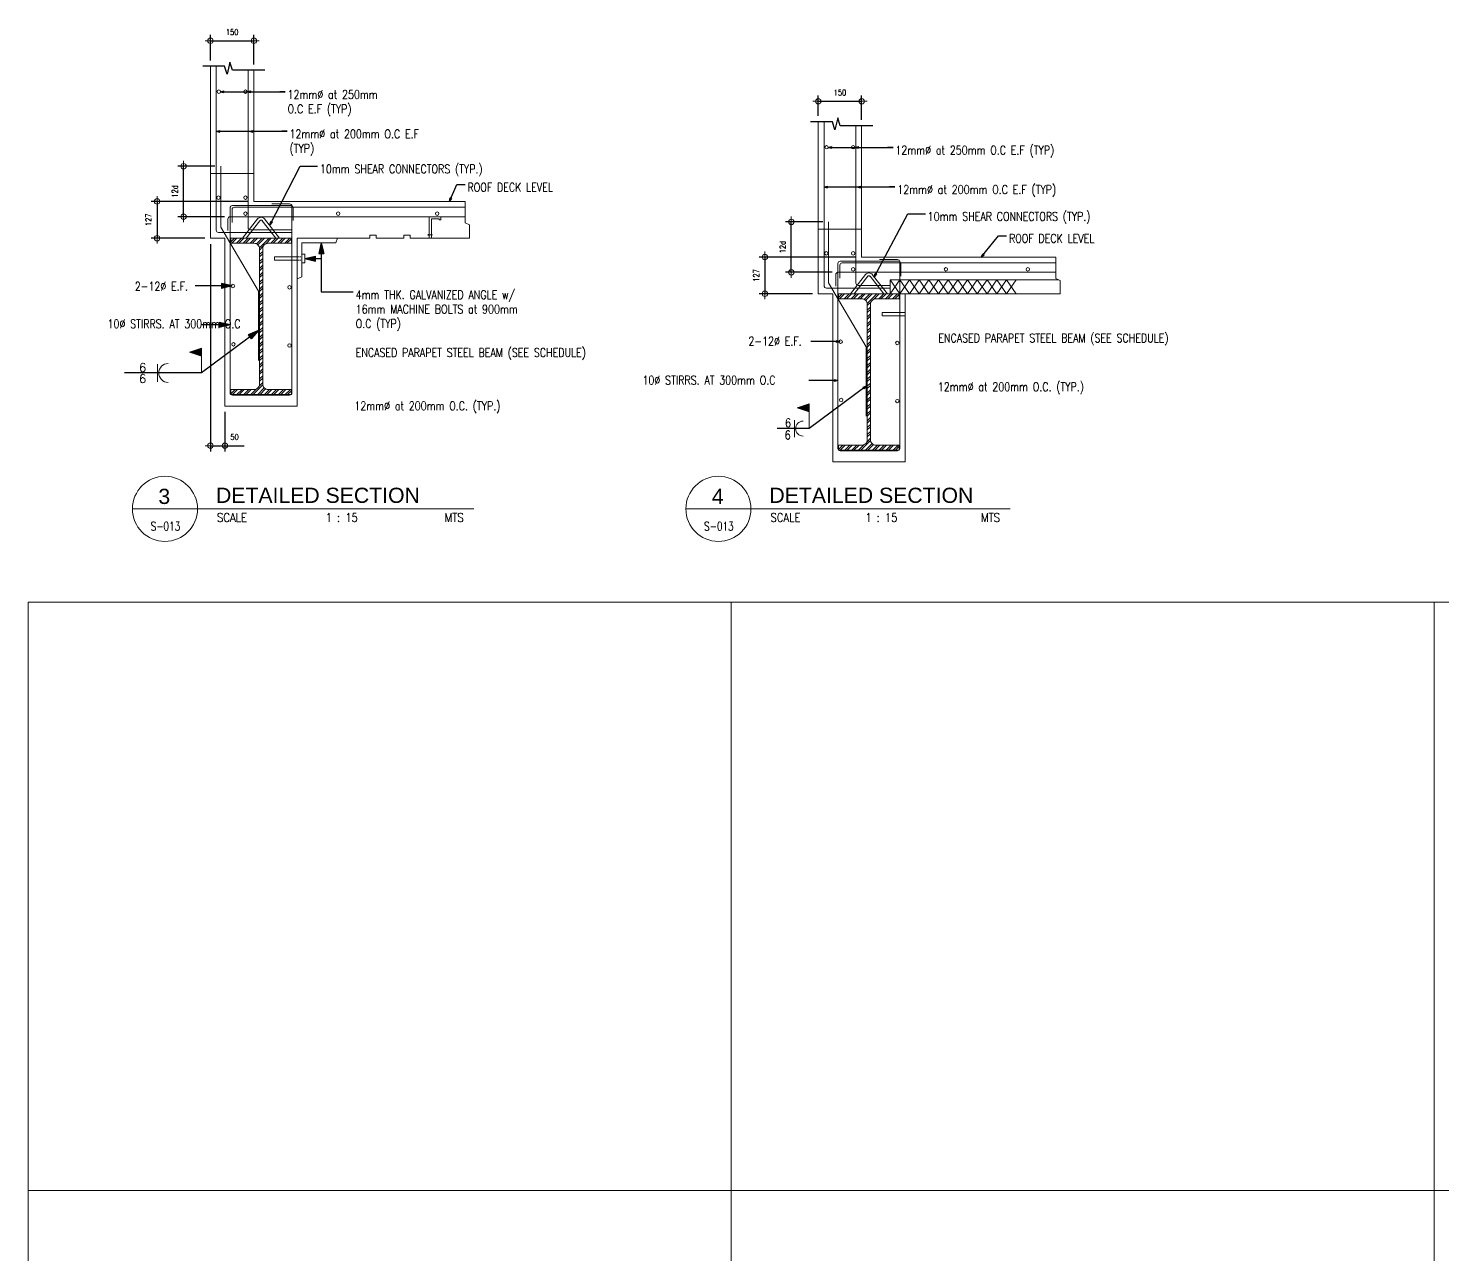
# Model space of a CAD drawing. Header units: millimetres. Extents: x 0 to 437400, y -7936 to 73710.
# Drawn here: x 14580 to 19470, y 7914 to 12153 of the extents above; entities that cross this region are included whole.
import ezdxf
from ezdxf.enums import TextEntityAlignment as Align

# ---------------------------------------------------------------- set-up
doc = ezdxf.new("R2010")
doc.units = ezdxf.units.MM
doc.header["$LTSCALE"] = 10
doc.header["$MEASUREMENT"] = 0
doc.linetypes.add('DASHED', pattern=[0.75, 0.5, -0.25])
doc.linetypes.add('PHANTOM2', pattern=[1.25, 0.625, -0.125, 0.125, -0.125, 0.125, -0.125])
for name, color, linetype, lineweight in [('S-ANNO-DIMS', 1, 'Continuous', 5), ('S-Anno-Symb', 143, 'PHANTOM2', 13), ('S-Anno-Text', 52, 'Continuous', 15), ('S-ANNO-WELD', 1, 'Continuous', 9), ('S-DETL-LN03', 3, 'Continuous', 9), ('S-DETL-PATT', 9, 'Continuous', 9), ('S-DETL-RBAR', 7, 'Continuous', 9)]:
    doc.layers.add(name, color=color, linetype=linetype, lineweight=lineweight)
doc.layers.add('S-DETL-GRID', color=62, linetype='Continuous', lineweight=9, plot=False)
doc.styles.add('1', font='simplex.shx', dxfattribs={"width": 0.8, "height": 20})
doc.styles.add('2', font='simplex.shx', dxfattribs={"width": 0.95, "height": 40})
doc.styles.add('40', font='simplex.shx', dxfattribs={"width": 0.8, "height": 20})
doc.styles.add('SHEETNAME', font='simplex.shx', dxfattribs={"width": 0.75, "height": 200})
doc.styles.add('TITLE1', font='HELV.shx', dxfattribs={"height": 500})
doc.dimstyles.new('ESCA15', dxfattribs={"dimtxt": 40, "dimasz": 0.25, "dimexe": 20, "dimexo": 20, "dimgap": 20, "dimtad": 1, "dimdec": 0, "dimrnd": 1, "dimdsep": 46, "dimtxsty": '40', "dimblk1": 'ESCADIM_ARW', "dimblk2": 'ESCADIM_ARW', "dimsah": 1, "dimcen": 50, "dimclrd": 256, "dimclre": 256, "dimclrt": 52, "dimadec": 0, "dimazin": 0, "dimtfac": 1, "dimtdec": 0, "dimtofl": 0, "dimtmove": 0, "dimatfit": 3, "dimldrblk": 'ESCADIM_ARW', "dimfxl": 1, "dimtolj": 1, "dimtzin": 0, "dimarcsym": 0})
doc.dimstyles.new('ESCA_ARW$7', dxfattribs={"dimtxt": 200, "dimasz": 1, "dimexe": 100, "dimexo": 100, "dimgap": 100, "dimtad": 1, "dimdec": 0, "dimrnd": 1, "dimdsep": 46, "dimtxsty": '1', "dimblk1": 'dim_arw', "dimblk2": 'dim_arw', "dimsah": 1, "dimcen": 50, "dimclrd": 1, "dimclre": 256, "dimclrt": 52, "dimadec": 0, "dimazin": 0, "dimtfac": 1, "dimtofl": 0, "dimtmove": 0, "dimatfit": 3, "dimldrblk": 'dim_arw', "dimfxl": 1, "dimtolj": 1, "dimtzin": 0, "dimarcsym": 0})

# ---------------------------------------------------------------- blocks, each defined once
blk = doc.blocks.new('dim_arw')
h = blk.add_hatch(color=256)
h.paths.add_polyline_path([(-126, 29), (0, 0), (-126, -29, -0.115681), (-133, 0, -0.115681)])
h.paths.add_polyline_path([(-249, 58), (-126, 29, 0.115681), (-133, 0, 0.115681), (-126, -29), (-249, -58)])
for p, q in [((0, 0), (-249, 58)), ((-249, 58), (-249, -58)), ((0, 0), (-249, -58))]:
    blk.add_line(p, q)
blk = doc.blocks.new('ESCADIM_ARW')
at = {"color": 9}
blk.add_line((75, 0), (-75, 0), dxfattribs=at)
blk.add_circle((0, 0), 37.5, dxfattribs=at)
blk = doc.blocks.new('*D25')
at = {"layer": 'Defpoints', "color": 0, "transparency": 16777216}
for p in [(15359.8, 11554.4), (15025.3, 11427.4), (15209.8, 11427.4)]:
    blk.add_point(p, dxfattribs=at)
at = {"layer": 'S-ANNO-DIMS', "lineweight": -2, "transparency": 16777216}
for p, q in [((15339.8, 11554.4), (15005.3, 11554.4)), ((15025.3, 11554.2), (15025.3, 11427.7)), ((15189.8, 11427.4), (15005.3, 11427.4))]:
    blk.add_line(p, q, dxfattribs=at)
at = {"layer": 'S-ANNO-DIMS', "lineweight": -2, "transparency": 16777216, "xscale": 0.25, "yscale": 0.25, "zscale": 0.25}
for p, rotation in [((15025.3, 11554.4), 90), ((15025.3, 11427.4), 270)]:
    blk.add_blockref('ESCADIM_ARW', p, dxfattribs=dict(at, rotation=rotation))
at = {"layer": 'S-ANNO-DIMS', "color": 52, "transparency": 16777216, "insert": (14995.3, 11490.9), "char_height": 20, "attachment_point": 5, "rotation": 90, "style": '40'}
blk.add_mtext('\\A1;127', dxfattribs=at)
blk = doc.blocks.new('*D26')
at = {"layer": 'Defpoints', "color": 0, "transparency": 16777216}
for p in [(15116.7, 11676.1), (15245.5, 11676.1), (15278.1, 11501.8)]:
    blk.add_point(p, dxfattribs=at)
at = {"layer": 'S-ANNO-DIMS', "lineweight": -2, "transparency": 16777216}
for p, q in [((15225.5, 11676.1), (15096.7, 11676.1)), ((15116.7, 11502), (15116.7, 11675.8)), ((15258.1, 11501.8), (15096.7, 11501.8))]:
    blk.add_line(p, q, dxfattribs=at)
at = {"layer": 'S-ANNO-DIMS', "lineweight": -2, "transparency": 16777216, "xscale": 0.25, "yscale": 0.25, "zscale": 0.25}
for p, rotation in [((15116.7, 11676.1), 90), ((15116.7, 11501.8), 270)]:
    blk.add_blockref('ESCADIM_ARW', p, dxfattribs=dict(at, rotation=rotation))
at = {"layer": 'S-ANNO-DIMS', "color": 52, "transparency": 16777216, "insert": (15086.7, 11588.9), "char_height": 20, "attachment_point": 5, "rotation": 90, "style": '40'}
blk.add_mtext('\\A1;12d', dxfattribs=at)
blk = doc.blocks.new('*D27')
at = {"layer": 'Defpoints', "color": 0, "transparency": 16777216}
for p in [(15209.8, 11427.4), (15259.8, 10847.1), (15259.8, 10710.3)]:
    blk.add_point(p, dxfattribs=at)
at = {"layer": 'S-ANNO-DIMS', "lineweight": -2, "transparency": 16777216}
for p, q in [((15209.8, 11407.4), (15209.8, 10690.3)), ((15259.8, 10827.1), (15259.8, 10690.3)), ((15210.1, 10710.3), (15259.6, 10710.3)), ((15259.8, 10710.3), (15326, 10710.3))]:
    blk.add_line(p, q, dxfattribs=at)
at = {"layer": 'S-ANNO-DIMS', "lineweight": -2, "transparency": 16777216, "xscale": 0.25, "yscale": 0.25, "zscale": 0.25, "rotation": 180}
blk.add_blockref('ESCADIM_ARW', (15209.8, 10710.3), dxfattribs=at)
at = {"layer": 'S-ANNO-DIMS', "lineweight": -2, "transparency": 16777216, "xscale": 0.25, "yscale": 0.25, "zscale": 0.25}
blk.add_blockref('ESCADIM_ARW', (15259.8, 10710.3), dxfattribs=at)
at = {"layer": 'S-ANNO-DIMS', "color": 52, "transparency": 16777216, "insert": (15293, 10740.3), "char_height": 20, "attachment_point": 5, "style": '40'}
blk.add_mtext('\\A1;50', dxfattribs=at)
blk = doc.blocks.new('*D28')
at = {"layer": 'Defpoints', "color": 0, "transparency": 16777216}
for p in [(15359.8, 12109.7), (15209.8, 12022), (15359.8, 12008.3)]:
    blk.add_point(p, dxfattribs=at)
at = {"layer": 'S-ANNO-DIMS', "lineweight": -2, "transparency": 16777216}
for p, q in [((15209.8, 12042), (15209.8, 12129.7)), ((15359.8, 12028.3), (15359.8, 12129.7)), ((15210.1, 12109.7), (15359.6, 12109.7))]:
    blk.add_line(p, q, dxfattribs=at)
at = {"layer": 'S-ANNO-DIMS', "lineweight": -2, "transparency": 16777216, "xscale": 0.25, "yscale": 0.25, "zscale": 0.25, "rotation": 180}
blk.add_blockref('ESCADIM_ARW', (15209.8, 12109.7), dxfattribs=at)
at = {"layer": 'S-ANNO-DIMS', "lineweight": -2, "transparency": 16777216, "xscale": 0.25, "yscale": 0.25, "zscale": 0.25}
blk.add_blockref('ESCADIM_ARW', (15359.8, 12109.7), dxfattribs=at)
at = {"layer": 'S-ANNO-DIMS', "color": 52, "transparency": 16777216, "insert": (15284.8, 12139.7), "char_height": 20, "attachment_point": 5, "style": '40'}
blk.add_mtext('\\A1;150', dxfattribs=at)
blk = doc.blocks.new('*D29')
at = {"layer": 'Defpoints', "color": 0, "transparency": 16777216}
for p in [(17461.1, 11362.2), (17126.5, 11235.2), (17311.1, 11235.2)]:
    blk.add_point(p, dxfattribs=at)
at = {"layer": 'S-ANNO-DIMS', "lineweight": -2, "transparency": 16777216}
for p, q in [((17441.1, 11362.2), (17106.5, 11362.2)), ((17126.5, 11361.9), (17126.5, 11235.4)), ((17291.1, 11235.2), (17106.5, 11235.2))]:
    blk.add_line(p, q, dxfattribs=at)
at = {"layer": 'S-ANNO-DIMS', "lineweight": -2, "transparency": 16777216, "xscale": 0.25, "yscale": 0.25, "zscale": 0.25}
for p, rotation in [((17126.5, 11362.2), 90), ((17126.5, 11235.2), 270)]:
    blk.add_blockref('ESCADIM_ARW', p, dxfattribs=dict(at, rotation=rotation))
at = {"layer": 'S-ANNO-DIMS', "color": 52, "transparency": 16777216, "insert": (17096.5, 11298.7), "char_height": 20, "attachment_point": 5, "rotation": 90, "style": '40'}
blk.add_mtext('\\A1;127', dxfattribs=at)
blk = doc.blocks.new('*D30')
at = {"layer": 'Defpoints', "color": 0, "transparency": 16777216}
for p in [(17218, 11483.8), (17346.7, 11483.8), (17379.3, 11309.5)]:
    blk.add_point(p, dxfattribs=at)
at = {"layer": 'S-ANNO-DIMS', "lineweight": -2, "transparency": 16777216}
for p, q in [((17326.7, 11483.8), (17198, 11483.8)), ((17218, 11309.8), (17218, 11483.5)), ((17359.3, 11309.5), (17198, 11309.5))]:
    blk.add_line(p, q, dxfattribs=at)
at = {"layer": 'S-ANNO-DIMS', "lineweight": -2, "transparency": 16777216, "xscale": 0.25, "yscale": 0.25, "zscale": 0.25}
for p, rotation in [((17218, 11483.8), 90), ((17218, 11309.5), 270)]:
    blk.add_blockref('ESCADIM_ARW', p, dxfattribs=dict(at, rotation=rotation))
at = {"layer": 'S-ANNO-DIMS', "color": 52, "transparency": 16777216, "insert": (17188, 11396.7), "char_height": 20, "attachment_point": 5, "rotation": 90, "style": '40'}
blk.add_mtext('\\A1;12d', dxfattribs=at)
blk = doc.blocks.new('*D31')
at = {"layer": 'Defpoints', "color": 0, "transparency": 16777216}
for p in [(17461.1, 11900.6), (17311.1, 11829.8), (17461.1, 11816)]:
    blk.add_point(p, dxfattribs=at)
at = {"layer": 'S-ANNO-DIMS', "lineweight": -2, "transparency": 16777216}
for p, q in [((17311.1, 11849.8), (17311.1, 11920.6)), ((17311.3, 11900.6), (17460.8, 11900.6)), ((17461.1, 11836), (17461.1, 11920.6))]:
    blk.add_line(p, q, dxfattribs=at)
at = {"layer": 'S-ANNO-DIMS', "lineweight": -2, "transparency": 16777216, "xscale": 0.25, "yscale": 0.25, "zscale": 0.25, "rotation": 180}
blk.add_blockref('ESCADIM_ARW', (17311.1, 11900.6), dxfattribs=at)
at = {"layer": 'S-ANNO-DIMS', "lineweight": -2, "transparency": 16777216, "xscale": 0.25, "yscale": 0.25, "zscale": 0.25}
blk.add_blockref('ESCADIM_ARW', (17461.1, 11900.6), dxfattribs=at)
at = {"layer": 'S-ANNO-DIMS', "color": 52, "transparency": 16777216, "insert": (17386.1, 11930.6), "char_height": 20, "attachment_point": 5, "style": '40'}
blk.add_mtext('\\A1;150', dxfattribs=at)
blk = doc.blocks.new('*U8')
at = {"layer": 'S-ANNO-WELD'}
blk.add_line((0, 0), (0, 0.225), dxfattribs=at)
blk.add_lwpolyline([(0, 0.182), (0, 0.268), (-0.13, 0.225), (0, 0.182)], dxfattribs=at)
blk.add_solid([(0, 0.182), (-0.13, 0.225), (0, 0.268)], dxfattribs=at)

msp = doc.modelspace()

# ---------------------------------------------------------------- hatches: boundary and pattern name
at = {"layer": 'S-DETL-PATT'}
h = msp.add_hatch(dxfattribs=at)
h.set_pattern_fill('ANSI32', color=256, scale=45, style=0)
h.set_pattern_definition([(45, (-39000.509, 4768.235), (-11.932427, 11.932427), []), (45, (-38992.554, 4768.235), (-11.932427, 11.932427), [])])
h.paths.add_polyline_path([(15379.39248, 11390.92821), (15379.39248, 10923.65776, -0.4142135624), (15360.27898, 10904.54426), (15279.82448, 10904.54426), (15279.82448, 10887.75181, 0.0270579363), (15280.44149, 10887.14526), (15384.85348, 10887.14526), (15488.7577, 10887.14526, 0.0520369959), (15489.88248, 10888.36705), (15489.88248, 10904.54426), (15409.42798, 10904.54426, -0.4142135624), (15390.31448, 10923.65776), (15390.31448, 11390.92821, -0.4142135624), (15409.42798, 11410.04171), (15489.88248, 11410.04171), (15489.88248, 11427.44071), (15279.82448, 11427.44071), (15279.82448, 11410.04171), (15360.27898, 11410.04171, -0.4142135624)])
h = msp.add_hatch(dxfattribs=at)
h.set_pattern_fill('ANSI32', color=256, scale=45, style=0)
h.set_pattern_definition([(45, (-36899.25, 4575.974), (-11.932427, 11.932427), []), (45, (-36891.295, 4575.974), (-11.932427, 11.932427), [])])
h.paths.add_polyline_path([(17480.65149, 11198.6671), (17480.65149, 10731.39665, -0.4142135624), (17461.53799, 10712.28315), (17381.08349, 10712.28315), (17381.08349, 10695.49069, 0.0270579363), (17381.70051, 10694.88415), (17486.11249, 10694.88415), (17590.01671, 10694.88415, 0.0520369959), (17591.14149, 10696.10593), (17591.14149, 10712.28315), (17510.68699, 10712.28315, -0.4142135624), (17491.57349, 10731.39665), (17491.57349, 11198.6671, -0.4142135624), (17510.68699, 11217.7806), (17591.14149, 11217.7806), (17591.14149, 11235.1796), (17381.08349, 11235.1796), (17381.08349, 11217.7806), (17461.53799, 11217.7806, -0.4142135624)])

# ---------------------------------------------------------------- linework, layer by layer
at = {"color": 1}
for points in [[(15398.30561, 12008.29023), (15286.13657, 12008.29023), (15277.08338, 12035.7722), (15267.7078, 11994.54924), (15258.6546, 12022.03122), (15183.08408, 12022.03122)], [(17499.56462, 11816.02911), (17387.39559, 11816.02911), (17378.34239, 11843.51109), (17368.96681, 11802.28812), (17359.91361, 11829.7701), (17284.34309, 11829.7701)]]:
    msp.add_lwpolyline(points, dxfattribs=at)
at = {"layer": 'S-Anno-Text'}
for p, q in [((15209.82448, 12022.03122), (15209.82448, 11427.44071)), ((15359.82448, 12008.29023), (15359.82448, 11554.44071)), ((17311.08349, 11829.7701), (17311.08349, 11235.1796)), ((17461.08349, 11816.02911), (17461.08349, 11362.1796)), ((15359.82448, 11650.65855), (15209.82448, 11650.65855)), ((15359.82448, 11554.44071), (16090.91654, 11554.44071)), ((15209.82448, 11427.44071), (15209.82448, 11498.58817)), ((15965.85565, 11501.78217), (16006.39701, 11501.78217)), ((15965.85565, 11427.44071), (15965.85565, 11501.78217)), ((15973.58318, 11494.70097), (15999.98378, 11494.70097)), ((15973.58318, 11427.44071), (15973.58318, 11494.70097)), ((15999.98378, 11490.66265), (15999.98378, 11494.70097)), ((16006.39701, 11501.78217), (16006.39701, 11490.66265)), ((16006.39701, 11490.66265), (15999.98378, 11490.66265)), ((17461.08349, 11458.39743), (17311.08349, 11458.39743)), ((15209.82448, 11427.44071), (15259.82448, 11427.44071)), ((15259.82448, 11427.44071), (15259.82448, 10847.14526)), ((15359.82448, 11427.44071), (15489.88248, 11427.44071)), ((15509.88248, 11427.44071), (15760.25072, 11427.44071)), ((15509.88248, 10847.14526), (15509.88248, 11427.44071)), ((15525.88248, 11411.44071), (15642.78539, 11411.44071)), ((15525.88248, 11294.49393), (15525.88248, 11411.44071)), ((15642.78539, 11411.44071), (15649.3546, 11427.44071)), ((15760.25072, 11437.44071), (15760.25072, 11427.44071)), ((15760.25072, 11437.44071), (15782.28974, 11437.44071)), ((15782.28974, 11437.44071), (15782.28974, 11427.44071)), ((15782.28974, 11427.44071), (15878.66586, 11427.44071)), ((15878.66586, 11437.44071), (15878.66586, 11427.44071)), ((15878.66586, 11437.44071), (15900.70488, 11437.44071)), ((15900.70488, 11437.44071), (15900.70488, 11427.44071)), ((15900.70488, 11427.44071), (16105.74352, 11427.44071)), ((15962.83575, 11441.36555), (15962.83575, 11436.91079)), ((15962.83575, 11439.13817), (15977.17506, 11439.13817)), ((15509.88248, 11362.7329), (15430.987, 11362.7329)), ((15430.987, 11362.7329), (15430.987, 11351.47469)), ((15430.987, 11351.47469), (15509.88248, 11351.47469)), ((15525.88248, 11372.34506), (15535.60731, 11372.34506)), ((15535.60731, 11372.34506), (15535.60731, 11341.86254)), ((17461.08349, 11362.1796), (18132.80678, 11362.1796)), ((15525.88248, 11341.86254), (15535.60731, 11341.86254)), ((17311.08349, 11235.1796), (17311.08349, 11306.32705)), ((15509.88248, 11286.45064), (15525.88248, 11294.49393)), ((17559.18853, 11235.1796), (17559.18853, 11283.81555)), ((17559.18853, 11283.81555), (18142.42132, 11283.81555)), ((17311.08349, 11235.1796), (17361.08349, 11235.1796)), ((17361.08349, 11235.1796), (17361.08349, 10654.88415)), ((17461.08349, 11235.1796), (17591.14149, 11235.1796)), ((17611.14149, 10654.88415), (17611.14149, 11235.1796)), ((17611.14149, 11170.47179), (17532.24601, 11170.47179)), ((17532.24601, 11170.47179), (17532.24601, 11159.21358)), ((17532.24601, 11159.21358), (17611.14149, 11159.21358)), ((15259.82448, 10847.14526), (15509.88248, 10847.14526)), ((17361.08349, 10654.88415), (17611.14149, 10654.88415))]:
    msp.add_line(p, q, dxfattribs=at)
at = {"layer": 'S-Anno-Text', "color": 1}
for p, q in [((16090.91654, 11554.44071), (16090.91654, 11480.50591)), ((16090.91654, 11480.50591), (16105.74352, 11473.6754)), ((16105.74352, 11473.6754), (16105.74352, 11427.44071)), ((18132.80678, 11362.1796), (18132.80678, 11288.24479)), ((18132.80678, 11288.24479), (18147.63376, 11281.41428)), ((18147.63376, 11281.41428), (18147.63376, 11235.1796)), ((14940.01011, 10491.97768), (16120.2409, 10491.97768)), ((16853.34968, 10491.97768), (17974.37278, 10491.97768))]:
    msp.add_line(p, q, dxfattribs=at)
at = {"layer": 'S-Anno-Text', "linetype": 'DASHED'}
for p, q in [((15509.88248, 11362.7329), (15525.88248, 11362.7329)), ((15509.88248, 11351.47469), (15525.88248, 11351.47469))]:
    msp.add_line(p, q, dxfattribs=at)
at = {"layer": 'S-Anno-Text'}
for points in [[(17592.72521, 11235.1796), (18001.96389, 11235.1796)], [(18001.96389, 11235.1796), (18147.63376, 11235.1796)]]:
    msp.add_lwpolyline(points, dxfattribs=at)
at = {"layer": 'S-Anno-Text', "color": 1}
for centre in [(15052.51011, 10491.97768), (16965.84968, 10491.97768)]:
    msp.add_circle(centre, 112.5, dxfattribs=at)
at = {"layer": 'S-ANNO-WELD'}
for p, q in [((15026.18341, 10992.18618), (15026.18341, 10961.64215)), ((15026.18341, 10931.09813), (15026.18341, 10961.64215)), ((17229.02081, 10799.05587), (17229.02081, 10769.38104)), ((17229.02081, 10739.70621), (17229.02081, 10769.38104))]:
    msp.add_line(p, q, dxfattribs=at)
for centre, radius in [((15063.77562, 10961.64215), 32.65286), ((17258.50456, 10769.38104), 25.83281)]:
    msp.add_arc(centre, radius, 90, 270, dxfattribs=at)
at = {"layer": 'S-DETL-GRID'}
for p, q in [((17010, 10169.99998), (17010, 0)), ((19440, 10169.99998), (19440, 0)), ((29160, 8135.99999), (14580, 8135.99999))]:
    msp.add_line(p, q, dxfattribs=at)
msp.add_lwpolyline([(14580, 10169.99998), (29160, 10169.99998), (29160, 0), (14580, 0)], close=True, dxfattribs=at)
at = {"layer": 'S-DETL-LN03'}
for points in [[(15384.85348, 10887.14526), (15279.82448, 10887.14526), (15279.82448, 10904.54426), (15360.27898, 10904.54426, 0.4142135624), (15379.39248, 10923.65776), (15379.39248, 11390.92821, 0.4142135624), (15360.27898, 11410.04171), (15279.82448, 11410.04171), (15279.82448, 11427.44071), (15489.88248, 11427.44071), (15489.88248, 11410.04171), (15409.42798, 11410.04171, 0.4142135624), (15390.31448, 11390.92821), (15390.31448, 10923.65776, 0.4142135624), (15409.42798, 10904.54426), (15489.88248, 10904.54426), (15489.88248, 10887.14526), (15384.85348, 10887.14526)], [(17486.11249, 10694.88415), (17381.08349, 10694.88415), (17381.08349, 10712.28315), (17461.53799, 10712.28315, 0.4142135624), (17480.65149, 10731.39665), (17480.65149, 11198.6671, 0.4142135624), (17461.53799, 11217.7806), (17381.08349, 11217.7806), (17381.08349, 11235.1796), (17591.14149, 11235.1796), (17591.14149, 11217.7806), (17510.68699, 11217.7806, 0.4142135624), (17491.57349, 11198.6671), (17491.57349, 10731.39665, 0.4142135624), (17510.68699, 10712.28315), (17591.14149, 10712.28315), (17591.14149, 10694.88415), (17486.11249, 10694.88415)]]:
    msp.add_lwpolyline(points, format="xyb", dxfattribs=at)
at = {"layer": 'S-DETL-PATT'}
for p, q in [((17559.18853, 11283.81555), (17592.72521, 11235.1796)), ((17559.18853, 11235.1796), (17592.72521, 11283.81555)), ((17592.72521, 11283.81555), (17626.26188, 11235.1796)), ((17592.72521, 11235.1796), (17626.26188, 11283.81555)), ((17626.26188, 11283.81555), (17659.79855, 11235.1796)), ((17626.26188, 11235.1796), (17659.79855, 11283.81555)), ((17659.79855, 11283.81555), (17693.33523, 11235.1796)), ((17659.79855, 11235.1796), (17693.33523, 11283.81555)), ((17693.33523, 11283.81555), (17726.8719, 11235.1796)), ((17693.33523, 11235.1796), (17726.8719, 11283.81555)), ((17726.8719, 11283.81555), (17760.40857, 11235.1796)), ((17726.8719, 11235.1796), (17760.40857, 11283.81555)), ((17760.40857, 11283.81555), (17793.94525, 11235.1796)), ((17760.40857, 11235.1796), (17793.94525, 11283.81555)), ((17793.94525, 11283.81555), (17827.48192, 11235.1796)), ((17793.94525, 11235.1796), (17827.48192, 11283.81555)), ((17827.48192, 11283.81555), (17861.01859, 11235.1796)), ((17827.48192, 11235.1796), (17861.01859, 11283.81555)), ((17861.01859, 11283.81555), (17894.55527, 11235.1796)), ((17861.01859, 11235.1796), (17894.55527, 11283.81555)), ((17894.55527, 11283.81555), (17928.09194, 11235.1796)), ((17894.55527, 11235.1796), (17928.09194, 11283.81555)), ((17928.09194, 11283.81555), (17961.62861, 11235.1796)), ((17928.09194, 11235.1796), (17961.62861, 11283.81555)), ((17961.62861, 11283.81555), (17995.16529, 11235.1796)), ((17961.62861, 11235.1796), (17995.16529, 11283.81555))]:
    msp.add_line(p, q, dxfattribs=at)
at = {"layer": 'S-DETL-RBAR'}
for p, q in [((15229.82448, 12022.03122), (15229.82448, 11455.44071)), ((15339.82448, 12008.29023), (15339.82448, 11464.61684)), ((17331.08349, 11829.7701), (17331.08349, 11263.1796)), ((17441.08349, 11816.02911), (17441.08349, 11272.35572)), ((15245.48923, 11676.05163), (15245.48923, 11465.3243)), ((15483.4662, 11546.13389), (15422.10879, 11546.13389)), ((15270.06883, 11493.78217), (15270.06883, 11454.49505)), ((15277.733, 11532.15161), (15277.733, 10893.14526)), ((15278.06883, 11501.78217), (16090.91654, 11501.78217)), ((15284.54557, 11526.44071), (15284.54557, 11481.23161)), ((15285.733, 11540.15161), (15487.27528, 11540.15161)), ((15292.54557, 11534.44071), (16090.91654, 11534.44071)), ((15372.94289, 11494.14355), (15320.91949, 11427.44071)), ((15491.4662, 10893.14526), (15491.4662, 11538.13389)), ((15495.27528, 11532.15161), (15495.27528, 11488.7872)), ((15237.82448, 11447.44071), (15489.88248, 11447.44071)), ((15245.48923, 11465.3243), (15375.46906, 11244.56517)), ((15380.82819, 11487.99359), (15333.60132, 11427.44071)), ((15347.82448, 11456.61684), (15489.88248, 11456.61684)), ((17346.74824, 11483.79052), (17346.74824, 11273.06318)), ((17386.99201, 11347.8905), (17588.5343, 11347.8905)), ((17584.72521, 11353.87278), (17523.3678, 11353.87278)), ((17592.72521, 10700.88415), (17592.72521, 11345.87278)), ((17371.32785, 11301.52106), (17371.32785, 11262.23394)), ((17378.99201, 11339.8905), (17378.99201, 10700.88415)), ((17379.32785, 11309.52106), (18132.80678, 11309.52106)), ((17385.80458, 11334.1796), (17385.80458, 11288.97049)), ((17393.80458, 11342.1796), (18132.80678, 11342.1796)), ((17474.2019, 11301.88244), (17422.1785, 11235.1796)), ((17596.5343, 11339.8905), (17596.5343, 11296.52609)), ((17339.08349, 11255.1796), (17559.18853, 11255.1796)), ((17346.74824, 11273.06318), (17476.72807, 11052.30406)), ((17482.0872, 11295.73248), (17434.86033, 11235.1796)), ((17449.08349, 11264.35572), (17559.18853, 11264.35572)), ((15375.46906, 11244.56517), (15375.46906, 11004.31062)), ((17476.72807, 11052.30406), (17476.72807, 10812.0495)), ((15285.733, 10885.14526), (15483.4662, 10885.14526)), ((17386.99201, 10692.88415), (17584.72521, 10692.88415))]:
    msp.add_line(p, q, dxfattribs=at)
for points in [[(15396.76406, 11494.14355), (15448.78746, 11427.44071)], [(15388.87876, 11487.99359), (15436.10563, 11427.44071)], [(17498.02307, 11301.88244), (17550.04647, 11235.1796)], [(17490.13778, 11295.73248), (17537.36465, 11235.1796)]]:
    msp.add_lwpolyline(points, dxfattribs=at)
for centre in [(15238.66894, 11934.01504), (15330.7236, 11934.01504), (17339.92795, 11741.75392), (17431.98261, 11741.75392), (15237.42978, 11567.54208), (15330.7236, 11567.54208), (15330.7236, 11512.24949), (15651.20364, 11512.24949), (15993.60521, 11512.24949), (17338.68879, 11375.28097), (17431.98261, 11375.28097), (17431.98261, 11319.98838), (17752.46265, 11319.98838), (18035.49545, 11319.98838), (15287.27322, 11262.08676), (15483.11101, 11257.72861), (15289.23024, 11060.84551), (15483.13542, 11056.73757), (17388.53224, 11069.82564), (17584.37002, 11065.46749), (17390.48926, 10868.58439), (17584.39443, 10864.47645)]:
    msp.add_circle(centre, 6, dxfattribs=at)
for centre, radius, start, end in [((15483.4662, 11538.13389), 8, 0, 90), ((15278.06883, 11493.78217), 8, 90, 180), ((15285.733, 11532.15161), 8, 90, 180), ((15292.54557, 11526.44071), 8, 90, 180), ((15384.85348, 11484.38257), 15.39932, 36.5679383, 143.4320617), ((15487.27528, 11532.15161), 8, 0, 90), ((15237.82448, 11455.44071), 8, 180, 270), ((15347.82448, 11464.61684), 8, 180, 270), ((15384.85348, 11484.38257), 5.39932, 36.5679383, 143.4320617), ((17386.99201, 11339.8905), 8, 90, 180), ((17584.72521, 11345.87278), 8, 0, 90), ((17588.5343, 11339.8905), 8, 0, 90), ((17379.32785, 11301.52106), 8, 90, 180), ((17393.80458, 11334.1796), 8, 90, 180), ((17486.11249, 11292.12145), 15.39932, 36.5679383, 143.4320617), ((17486.11249, 11292.12145), 5.39932, 36.5679383, 143.4320617), ((17339.08349, 11263.1796), 8, 180, 270), ((17449.08349, 11272.35572), 8, 180, 270), ((15285.733, 10893.14526), 8, 180, 270), ((15483.4662, 10893.14526), 8, 270, 0), ((17386.99201, 10700.88415), 8, 180, 270), ((17584.72521, 10700.88415), 8, 270, 0)]:
    msp.add_arc(centre, radius, start, end, dxfattribs=at)

# ---------------------------------------------------------------- block references
at = {"layer": 'S-ANNO-WELD', "xscale": 320.0000000000146, "yscale": 320.0000000000146, "zscale": 320.0000000000146}
for p in [(15178.55099, 10961.64215), (17279.81, 10769.38104)]:
    msp.add_blockref('*U8', p, dxfattribs=at)

# ---------------------------------------------------------------- texts
at = {"layer": 'S-Anno-Symb', "insert": (15476.43371, 11939.10195), "char_height": 30, "width": 393.1978402, "attachment_point": 1, "style": '1'}
msp.add_mtext('12mm%%C at 250mm O.C E.F (TYP)', dxfattribs=at)
at = {"layer": 'S-Anno-Text', "color": 5, "style": 'TITLE1'}
for p in [(15228.91904, 10512.67098), (17142.25861, 10512.67098)]:
    msp.add_text('DETAILED SECTION ', height=52.5, dxfattribs=at).set_placement(p)
for s, p in [('3', (15050.14365, 10508.96965)), ('4', (16963.48322, 10508.96965))]:
    msp.add_text(s, height=52.5, dxfattribs=at).set_placement(p, align=Align.CENTER)
at = {"layer": 'S-Anno-Text', "style": '2', "width": 0.85}
for p in [(15232.51011, 10446.97768), (17145.84968, 10446.97768)]:
    msp.add_text('SCALE', height=30, dxfattribs=at).set_placement(p)
at = {"layer": 'S-Anno-Text'}
for s, style, width, p in [('1 : 15', '2', 0.85, (15663.65075, 10446.97768)), ('1 : 15', '2', 0.85, (17529.15963, 10446.97768)), ('S-013', 'SHEETNAME', 0.75, (15054.14322, 10416.97768)), ('S-013', 'SHEETNAME', 0.75, (16967.48279, 10416.97768))]:
    msp.add_text(s, height=30, dxfattribs=dict(at, style=style, width=width)).set_placement(p, align=Align.CENTER)
at = {"layer": 'S-Anno-Text', "style": '2', "width": 0.85}
for p in [(16085.24516, 10446.97768), (17939.37703, 10446.97768)]:
    msp.add_text('MTS', height=30, dxfattribs=at).set_placement(p, align=Align.RIGHT)
at = {"layer": 'S-Anno-Text', "char_height": 30, "attachment_point": 1}
for s, insert, width, style in [('12mm%%C at 200mm O.C E.F (TYP)', (15483.1445, 11802.77351), 497.406372, '1'), ('12mm%%C at 250mm O.C E.F (TYP)', (17577.69272, 11746.84084), 833.7198892, '1'), ('10mm SHEAR CONNECTORS (TYP.)', (15588.29435, 11681.65147), 640.7728965, '1'), ('ROOF DECK LEVEL', (16098.51324, 11618.47687), 406.0819368, '1'), ('12mm%%C at 200mm O.C E.F (TYP)', (17584.40351, 11610.5124), 833.7198892, '1'), ('10mm SHEAR CONNECTORS (TYP.)', (17689.55336, 11517.73366), 833.7198892, '1'), ('ROOF DECK LEVEL', (17970.48498, 11441.77414), 833.7198892, '1'), ('2-12%%C E.F.', (14948.3474, 11276.19946), 458.9001786, '1'), ('4mm THK. GALVANIZED ANGLE w/ 16mm MACHINE BOLTS at 900mm O.C (TYP)', (15711.80355, 11247.13854), 655.6814788, '1'), ('10%%C STIRRS. AT 300mm O.C', (14854.01308, 11146.30784), 458.9001786, '1'), ('ENCASED PARAPET STEEL BEAM (SEE SCHEDULE)', (17726.19451, 11097.34361), 833.7198892, '1'), ('ENCASED PARAPET STEEL BEAM (SEE SCHEDULE)', (15711.80355, 11047.15584), 833.7198892, '1'), ('2-12%%C E.F.', (17069.80943, 11086.69475), 833.7198892, '1'), ('6', (14962.89596, 10995.57914), 357.0931667, '2'), ('6', (14962.89596, 10957.1385), 357.0931667, '2'), ('10%%C STIRRS. AT 300mm O.C', (16703.44542, 10951.68776), 833.7198892, '1'), ('12mm%%C at 200mm O.C. (TYP.)', (17724.65632, 10928.99358), 833.7198892, '1'), ('12mm%%C at 200mm O.C. (TYP.)', (15707.27721, 10862.84124), 788.4559824, '1'), ('6', (17195.35931, 10762.31263), 833.7198892, '1'), ('6', (17196.46691, 10804.31052), 833.7198892, '1')]:
    msp.add_mtext(s, dxfattribs=dict(at, insert=insert, width=width, style=style))

# ---------------------------------------------------------------- dimensions: what is measured, and where the dimension line sits
at = {"layer": 'S-ANNO-DIMS'}
for base, p1, p2, picture, middle in [((15359.82448, 12109.72528), (15209.82448, 12022.03122), (15359.82448, 12008.29023), '*D28', (15284.82448, 12139.72528)), ((17461.08349, 11900.62252), (17311.08349, 11829.7701), (17461.08349, 11816.02911), '*D31', (17386.08349, 11930.62252)), ((15259.82448, 10710.32796), (15209.82448, 11427.44071), (15259.82448, 10847.14526), '*D27', (15293.02686, 10740.32796))]:
    dim = msp.add_linear_dim(base=base, p1=p1, p2=p2, dimstyle='ESCA15', dxfattribs=at)
    dim.commit()
    dim.dimension.update_dxf_attribs({"geometry": picture, "text_midpoint": middle})
for base, p1, p2, picture, middle in [((15116.74681, 11676.05163), (15278.06883, 11501.78217), (15245.48923, 11676.05163), '*D26', (15086.74681, 11588.9169)), ((17218.00582, 11483.79052), (17379.32785, 11309.52106), (17346.74824, 11483.79052), '*D30', (17188.00582, 11396.65579))]:
    dim = msp.add_linear_dim(base=base, p1=p1, p2=p2, angle=90, text='12d', dimstyle='ESCA15', dxfattribs=at)
    dim.commit()
    dim.dimension.update_dxf_attribs({"geometry": picture, "text_midpoint": middle})
for base, p1, p2, picture, middle in [((15025.28116, 11427.44071), (15359.82448, 11554.44071), (15209.82448, 11427.44071), '*D25', (14995.28116, 11490.94071)), ((17126.54017, 11235.1796), (17461.08349, 11362.1796), (17311.08349, 11235.1796), '*D29', (17096.54017, 11298.6796))]:
    dim = msp.add_linear_dim(base=base, p1=p1, p2=p2, angle=90, dimstyle='ESCA15', dxfattribs=at)
    dim.commit()
    dim.dimension.update_dxf_attribs({"geometry": picture, "text_midpoint": middle})

# ---------------------------------------------------------------- leaders
at = {"layer": 'S-Anno-Text'}
for points, override in [([(15244.02372, 11933.36707), (15375.59005, 11933.36707), (15458.9777, 11933.36707)], {"dimscale": 0.05}), ([(15336.68851, 11933.36707), (15468.25484, 11933.36707), (15449.51498, 11933.36707)], {"dimscale": 0.05}), ([(15229.21435, 11797.03863), (15360.78068, 11797.03863), (15444.16833, 11797.03863)], {"dimscale": 0.05}), ([(15343.3993, 11797.03863), (15474.96563, 11797.03863), (15456.22577, 11797.03863)], {"dimscale": 0.05}), ([(17345.28273, 11741.10595), (17476.84906, 11741.10595), (17560.23671, 11741.10595)], {"dimscale": 0.05}), ([(17437.94752, 11741.10595), (17569.51385, 11741.10595), (17550.77399, 11741.10595)], {"dimscale": 0.05}), ([(15415.61958, 11472.99424), (15519.62005, 11675.91658), (15580.11548, 11675.91658)], {"dimscale": 0.05}), ([(16036.2234, 11554.44071), (16062.02511, 11612.74199), (16090.33437, 11612.74199)], {"dimscale": 0.05}), ([(17330.47336, 11604.77751), (17462.03969, 11604.77751), (17545.42734, 11604.77751)], {"dimscale": 0.05}), ([(17444.65831, 11604.77751), (17576.22464, 11604.77751), (17557.48478, 11604.77751)], {"dimscale": 0.05}), ([(17504.70644, 11293.31322), (17620.87906, 11511.99878), (17681.37449, 11511.99878)], {"dimscale": 0.05}), ([(15592.81032, 11411.44071), (15592.81032, 11242.38581), (15702.68299, 11242.38581)], {"dimscale": 0.15}), ([(17874.2776, 11362.1796), (17933.99685, 11436.03925), (17962.30611, 11436.03925)], {"dimscale": 0.05}), ([(15535.60731, 11357.12348), (15592.81032, 11357.12348), (15592.93672, 11357.12348)], {"dimscale": 0.15}), ([(15284.76476, 11262.2854), (15192.43685, 11262.2854), (15156.64507, 11262.2854)], {"dimscale": 0.15}), ([(15375.46906, 11108.8897), (15178.55099, 10961.64215), (14912.39237, 10961.64215)], {"dimscale": 0.15}), ([(15277.733, 11127.86217), (15185.40509, 11127.86217), (15177.62919, 11127.86217)], {"dimscale": 0.15}), ([(17386.02377, 11070.02429), (17293.69586, 11070.02429), (17285.91997, 11070.02429)], {"dimscale": 0.05}), ([(17476.72807, 10916.62858), (17279.81, 10769.38104), (17169.5691, 10769.38104)], {"dimscale": 0.05}), ([(17378.99201, 10935.60105), (17286.6641, 10935.60105), (17278.88821, 10935.60105)], {"dimscale": 0.05})]:
    msp.add_leader(points, dimstyle='ESCA_ARW$7', override=override, dxfattribs=at)

doc.saveas('drawing.dxf')
